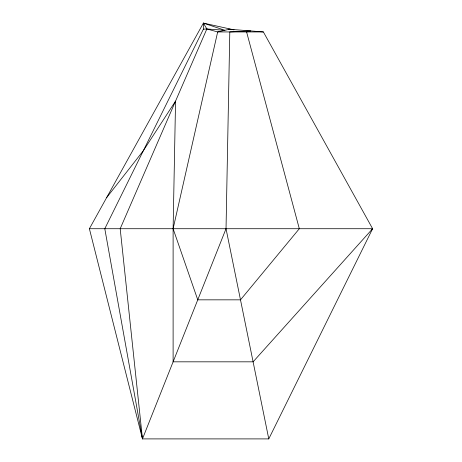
<?xml version="1.0" encoding="UTF-8"?>
<svg xmlns="http://www.w3.org/2000/svg" width="462" height="462" viewBox="0 0 462 462"><rect width="100%" height="100%" fill="white"/><g stroke="black" fill="none" stroke-linecap="round" stroke-linejoin="round"><path stroke-width="0.69" d="M234.032 29.857L203.39 23.1L89.391 228.719L142.469 438.9L268.774 438.9L226.028 228.719L229.799 31.936L250.808 30.896L246.587 31.936L299.318 228.719L240.494 299.838L197.753 299.838L173.111 228.719L175.554 101.086L143.33 150.716L106.601 197.678M203.39 29.164L206.843 28.956L224.89 30.29L203.39 23.1L203.39 29.164L104.793 228.719L142.469 438.9L226.028 228.719M204.585 23.909L203.39 23.1L206.843 28.956L120.189 228.719L142.469 438.9M268.774 438.9L372.609 228.719L263.375 31.936L228.447 29.164M371.783 229.897L372.609 228.719L89.391 228.719M372.609 228.719L253.101 361.827L173.111 361.827L173.111 228.719L217.671 31.936L229.851 29.164M263.375 31.936L217.671 31.936L206.843 28.956"/></g></svg>
